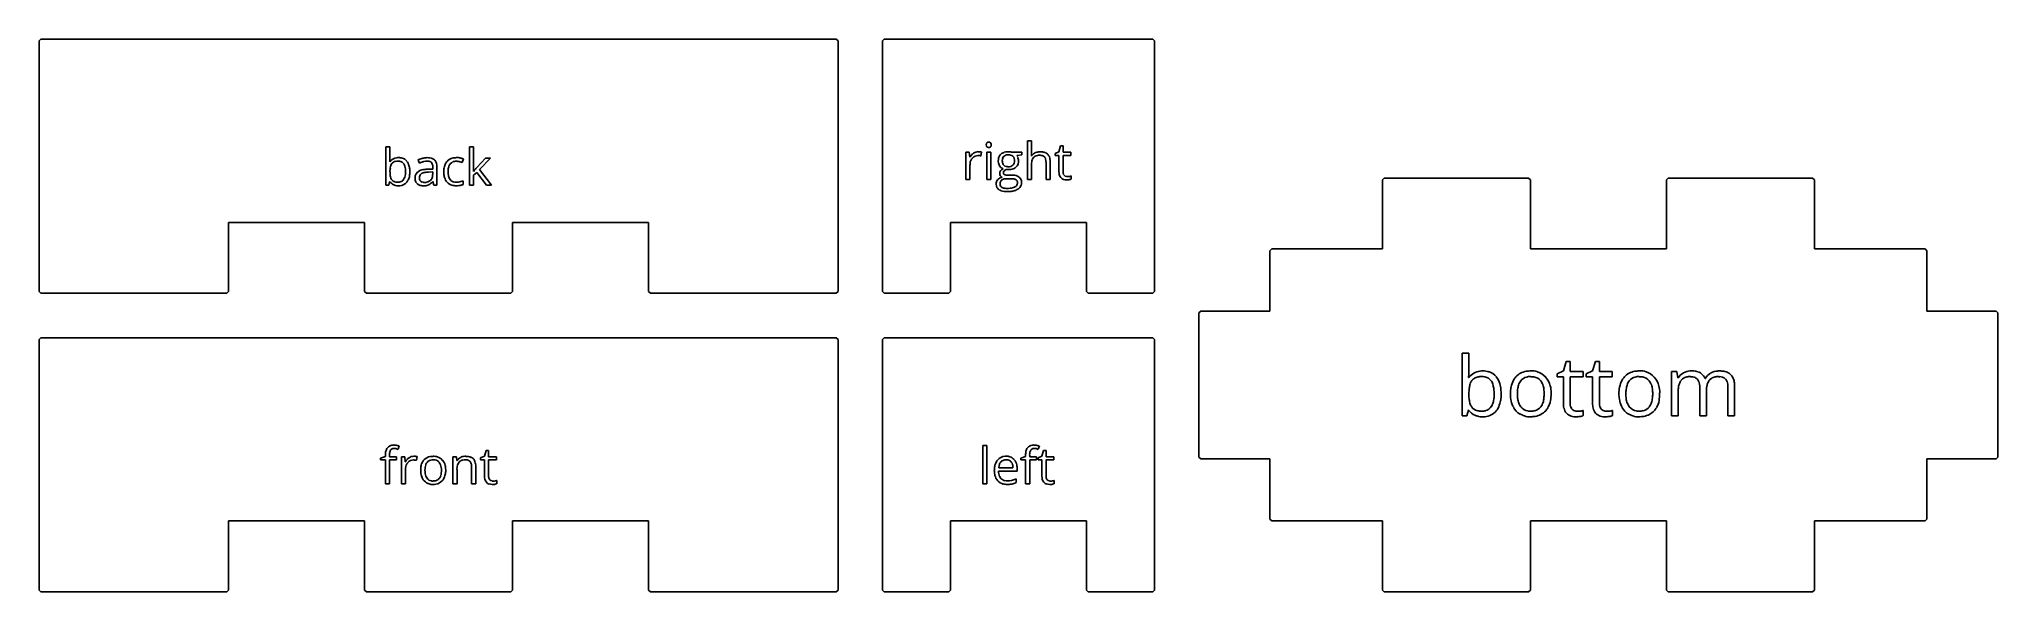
# Model space of a CAD drawing. Header units: inches. Extents: x 0 to 132, y 3 to 40.
import ezdxf

# ---------------------------------------------------------------- set-up
doc = ezdxf.new("R2010")
doc.units = ezdxf.units.IN

msp = doc.modelspace()

# ---------------------------------------------------------------- linework, layer by layer
at = {"layer": 'back_labelLayer'}
for p, q in [((23.43, 30.51), (23.43, 33.12)), ((23.43, 33.12), (23.71, 33.12)), ((23.71, 33.12), (23.71, 32.49)), ((29.09, 30.51), (29.09, 33.12)), ((29.09, 33.12), (29.37, 33.12)), ((29.37, 33.12), (29.37, 31.74)), ((23.7, 32.11), (23.71, 32.11)), ((25.7, 32.01), (25.61, 32.22)), ((28.68, 32.29), (28.6, 32.05)), ((29.59, 31.72), (30.18, 32.35)), ((30.51, 32.35), (29.77, 31.57)), ((30.18, 32.35), (30.51, 32.35)), ((23.63, 30.51), (23.43, 30.51)), ((23.69, 30.75), (23.63, 30.51)), ((23.71, 30.75), (23.69, 30.75)), ((26.3, 31.6), (26.61, 31.61)), ((26.6, 31.42), (26.32, 31.4)), ((26.6, 31.25), (26.6, 31.42)), ((26.61, 31.61), (26.61, 31.73)), ((26.62, 30.77), (26.61, 30.77)), ((26.67, 30.51), (26.62, 30.77)), ((26.88, 30.51), (26.67, 30.51)), ((26.88, 31.77), (26.88, 30.51)), ((28.66, 30.82), (28.66, 30.57)), ((29.37, 30.51), (29.09, 30.51)), ((29.35, 31.45), (29.37, 31.45)), ((29.58, 31.38), (29.37, 31.2)), ((29.37, 31.2), (29.37, 30.51)), ((30.23, 30.51), (29.58, 31.38)), ((29.77, 31.57), (30.57, 30.51)), ((30.57, 30.51), (30.23, 30.51))]:
    msp.add_line(p, q, dxfattribs=at)
for centre, radius, start, end in [((19.52, 32.43), 4.19, 355.7238, 358.1259), ((20.24, 32.38), 3.47, 355.4711, 355.6527), ((17.9, 32.48), 5.81, 358.1123, 0.0484), ((24.23, 31.74), 0.634, 95.1835, 145.1109), ((24.59, 31.57), 0.872, 160.8927, 171.2334), ((24.22, 31.7), 0.477, 143.3383, 161.2559), ((24.13, 31.76), 0.371, 120.1403, 142.425), ((24.19, 31.66), 0.485, 100.4469, 119.67), ((24.24, 31.36), 0.784, 89.5731, 100.7323), ((24.29, 31.43), 0.952, 89.8744, 96.8145), ((24.25, 31.5), 0.645, 78.6782, 90.375), ((24.3, 31.53), 0.852, 74.2393, 90.5624), ((24.31, 31.73), 0.407, 35.5409, 79.8011), ((24.36, 31.74), 0.638, 38.5631, 74.067), ((24.26, 31.7), 0.463, 32.7039, 35.5237), ((24.14, 31.63), 0.606, 15.778, 32.015), ((23.74, 31.51), 1.02, 6.1649, 16.0396), ((24.21, 31.62), 0.822, 16.4709, 38.4076), ((23.79, 31.49), 1.26, 5.1339, 16.7973), ((26.22, 31.09), 1.29, 106.3569, 118.335), ((26.51, 30.33), 1.87, 112.2122, 115.9641), ((26.33, 30.79), 1.37, 103.6227, 112.432), ((26.28, 30.92), 1.46, 104.5161, 106.5489), ((26.24, 31.09), 1.29, 90.0714, 104.6521), ((26.22, 31.24), 0.908, 90.4485, 103.7666), ((26.22, 31.46), 0.689, 83.6504, 90.1755), ((26.24, 31.2), 1.18, 81.568, 90.3249), ((26.25, 31.69), 0.456, 70.5716, 83.9929), ((26.31, 31.86), 0.283, 42.7296, 71.0381), ((26.31, 31.65), 0.729, 68.2274, 81.7493), ((26.28, 31.84), 0.311, 20.4095, 41.448), ((26.11, 31.78), 0.495, 7.8272, 20.6042), ((26.4, 31.88), 0.475, 47.8683, 68.2935), ((25.81, 31.73), 0.801, 359.6934, 8.0035), ((26.42, 31.91), 0.442, 19.2331, 46.6742), ((26.16, 31.82), 0.715, 6.3379, 19.6816), ((25.78, 31.77), 1.1, 359.8028, 6.6583), ((28.36, 31.53), 0.994, 153.0875, 170.1052), ((28.15, 31.62), 0.769, 138.6551, 152.6853), ((28.11, 31.65), 0.722, 101.4913, 138.3134), ((28.58, 31.49), 0.936, 160.1419, 175.1368), ((28.14, 31.66), 0.468, 114.4266, 161.6633), ((28.19, 31.52), 0.618, 88.7194, 112.5667), ((28.2, 31.29), 1.09, 89.5892, 102.1788), ((28.2, 31.52), 0.618, 87.6748, 89.9748), ((28.21, 31.13), 1.26, 77.7702, 89.9476), ((28.19, 31.34), 0.799, 81.6912, 87.5079), ((28.14, 30.99), 1.15, 77.3001, 81.7343), ((28.07, 30.67), 1.48, 74.7799, 77.45), ((28.14, 30.9), 1.24, 68.3293, 74.8833), ((28.18, 30.99), 1.39, 74.6798, 77.9578), ((28.31, 31.46), 0.908, 70.0944, 74.7385), ((28.44, 31.8), 0.551, 63.5035, 70.1858), ((28.5, 31.92), 0.411, 62.9284, 63.1916), ((25.22, 31.47), 1.5, 171.0668, 177.8457), ((25.86, 31.43), 2.15, 177.6175, 180.0427), ((25.56, 31.42), 1.84, 179.7763, 185.7076), ((24.22, 31.11), 0.618, 215.5851, 245.8361), ((24.83, 31.35), 1.11, 185.5925, 194.2051), ((24.36, 31.23), 0.632, 193.9431, 208.0219), ((24.18, 31.13), 0.421, 208.5536, 217.5606), ((24.16, 31.13), 0.405, 218.169, 253.8047), ((24.26, 31.21), 0.736, 245.9802, 255.5455), ((24.24, 31.36), 0.648, 253.1382, 266.8484), ((24.29, 31.32), 0.846, 255.7755, 270.3186), ((24.26, 31.61), 0.897, 266.3775, 270.0508), ((24.26, 31.27), 0.556, 269.3869, 285.8632), ((24.29, 31.42), 0.946, 269.9227, 275.548), ((24.34, 31.14), 0.66, 274.064, 321.4081), ((24.3, 31.12), 0.401, 286.0163, 326.8498), ((24.1, 31.25), 0.64, 326.7105, 343.6661), ((23.73, 31.36), 1.03, 343.4171, 353.6368), ((23.12, 31.44), 1.65, 359.768, 6.3096), ((23.17, 31.43), 1.6, 353.4935, 0.2206), ((24.24, 31.22), 0.784, 321.3162, 335.5436), ((23.99, 31.33), 1.06, 335.8306, 350.8255), ((23.42, 31.42), 1.63, 350.6563, 0.338), ((23.27, 31.44), 1.79, 359.8779, 5.4094), ((25.89, 31.04), 0.482, 115.4904, 182.3568), ((26.11, 31.01), 0.702, 179.5457, 192.6949), ((25.87, 30.96), 0.458, 192.0828, 227.4521), ((25.88, 30.97), 0.48, 227.7689, 237.8051), ((25.92, 31.05), 0.565, 238.3273, 258.9184), ((26.13, 30.6), 0.987, 101.3568, 117.0799), ((26, 31.05), 0.298, 120.9735, 172.418), ((26.14, 31.02), 0.44, 171.2124, 180.2057), ((26.1, 31.01), 0.398, 179.5266, 192.7786), ((25.96, 30.98), 0.26, 192.3265, 222.0578), ((25.95, 30.97), 0.248, 222.5801, 229.255), ((25.98, 31.02), 0.304, 229.7837, 254.2724), ((25.98, 31.33), 0.856, 258.672, 270.4047), ((26.07, 30.94), 0.428, 113.5889, 121.6803), ((26.17, 30.69), 0.696, 102.7995, 113.2432), ((26.03, 31.17), 0.461, 253.9398, 266.4532), ((26.32, 29.69), 1.91, 92.4697, 101.7064), ((25.99, 31.73), 1.25, 269.9539, 273.1491), ((26.04, 31.33), 0.627, 266.0785, 270.059), ((26.3, 30.16), 1.24, 96.3545, 102.9954), ((26.05, 31.47), 0.768, 269.5791, 282.0414), ((26.01, 31.42), 0.948, 272.9335, 281.4139), ((26.39, 29.36), 2.05, 91.8566, 96.4478), ((26.07, 31.13), 0.643, 281.298, 293.7313), ((26.11, 31.23), 0.513, 281.712, 306.4595), ((26.38, 28.88), 2.72, 91.7167, 92.9094), ((26.12, 31.01), 0.514, 294.3934, 304.7371), ((26.13, 31.18), 0.465, 306.9879, 313.8561), ((25.98, 31.2), 0.751, 304.8486, 314.8531), ((26.13, 31.18), 0.467, 314.1891, 347.427), ((25.7, 31.49), 1.16, 314.7446, 321.707), ((25.89, 31.24), 0.708, 346.9178, 0.2825), ((25.7, 31.25), 0.903, 359.817, 359.996), ((28.89, 31.43), 1.54, 169.8979, 180.3689), ((29.04, 31.42), 1.69, 179.9389, 183.9814), ((28.58, 31.38), 1.23, 183.5914, 196.354), ((28.18, 31.25), 0.807, 196.0166, 221.1349), ((28.1, 31.19), 0.707, 221.7976, 256.802), ((29.18, 31.43), 1.54, 174.5309, 180.1549), ((28.99, 31.42), 1.35, 179.7042, 188.0743), ((28.51, 31.34), 0.859, 187.9315, 200.3885), ((28.24, 31.25), 0.578, 200.4183, 216.6392), ((28.13, 31.17), 0.443, 216.9695, 261.3103), ((28.18, 31.52), 1.04, 256.4244, 270.489), ((28.18, 31.39), 0.675, 260.1358, 270.2693), ((28.18, 31.89), 1.17, 270.2658, 286.2892), ((28.19, 32.01), 1.53, 269.9657, 272.8644), ((28.22, 31.65), 1.17, 272.598, 282.1879), ((28.3, 31.28), 0.793, 282.0344, 296.9454), ((28.11, 32.15), 1.44, 286.046, 292.3655), ((17.89, 32.25), 11.49, 356.0218, 356.0566), ((23.9, 31.88), 5.47, 356.6324, 357.491), ((20.31, 32.09), 9.07, 356.0329, 356.6443), ((27.51, 31.74), 1.86, 358.2742, 359.8926), ((26.06, 31.78), 3.3, 357.5041, 358.3307), ((30.72, 30.5), 1.65, 142.3232, 144.7078), ((31.59, 29.82), 2.76, 140.4332, 142.3366), ((32.74, 28.88), 4.24, 139.2799, 140.4704), ((34.06, 27.74), 5.99, 138.3416, 139.2877)]:
    msp.add_arc(centre, radius, start, end, dxfattribs=at)
at = {"layer": 'back_outsideCutPath'}
for p, q in [((0.12, 40.4), (0, 40.28)), ((0, 40.28), (0, 23.32)), ((53.88, 40.4), (0.12, 40.4)), ((54, 40.28), (53.88, 40.4)), ((54, 23.32), (54, 40.28)), ((12.8, 23.32), (12.8, 28)), ((12.8, 28), (22, 28)), ((22, 28), (22, 23.32)), ((32, 23.32), (32, 28)), ((32, 28), (41.2, 28)), ((41.2, 28), (41.2, 23.32)), ((0, 23.32), (0.12, 23.2)), ((0.12, 23.2), (12.68, 23.2)), ((12.68, 23.2), (12.8, 23.32)), ((22, 23.32), (22.12, 23.2)), ((22.12, 23.2), (31.88, 23.2)), ((31.88, 23.2), (32, 23.32)), ((41.2, 23.32), (41.32, 23.2)), ((41.32, 23.2), (53.88, 23.2)), ((53.88, 23.2), (54, 23.32))]:
    msp.add_line(p, q, dxfattribs=at)
at = {"layer": 'bottom_labelLayer'}
for p, q in [((96.19, 14.9), (96.19, 19.15)), ((96.19, 19.15), (96.64, 19.15)), ((96.64, 19.15), (96.64, 18.12)), ((103.03, 17.95), (103.23, 18.59)), ((103.23, 18.59), (103.49, 18.59)), ((103.49, 18.59), (103.49, 17.9)), ((105.01, 17.95), (105.2, 18.59)), ((105.2, 18.59), (105.47, 18.59)), ((105.47, 18.59), (105.47, 17.9)), ((96.62, 17.5), (96.64, 17.5)), ((102.61, 17.76), (103.03, 17.95)), ((102.61, 17.54), (102.61, 17.76)), ((103.03, 17.54), (102.61, 17.54)), ((103.03, 15.76), (103.03, 17.54)), ((103.49, 17.9), (104.36, 17.9)), ((104.36, 17.54), (103.49, 17.54)), ((103.49, 17.54), (103.49, 15.78)), ((104.36, 17.9), (104.36, 17.54)), ((104.58, 17.76), (105.01, 17.95)), ((104.58, 17.54), (104.58, 17.76)), ((105.01, 17.54), (104.58, 17.54)), ((105.01, 15.76), (105.01, 17.54)), ((105.47, 17.9), (106.34, 17.9)), ((106.34, 17.54), (105.47, 17.54)), ((105.47, 17.54), (105.47, 15.78)), ((106.34, 17.9), (106.34, 17.54)), ((110.34, 14.9), (110.34, 17.9)), ((110.34, 17.9), (110.71, 17.9)), ((110.71, 17.9), (110.78, 17.49)), ((110.78, 17.49), (110.8, 17.49)), ((112.61, 17.44), (112.63, 17.44)), ((110.79, 16.47), (110.79, 14.9)), ((112.25, 14.9), (112.25, 16.85)), ((112.7, 16.57), (112.7, 14.9)), ((114.16, 14.9), (114.16, 16.85)), ((114.61, 16.86), (114.61, 14.9)), ((96.51, 14.9), (96.19, 14.9)), ((96.61, 15.29), (96.51, 14.9)), ((96.64, 15.29), (96.61, 15.29)), ((104.38, 15.27), (104.38, 14.93)), ((106.36, 15.27), (106.36, 14.93)), ((110.79, 14.9), (110.34, 14.9)), ((112.7, 14.9), (112.25, 14.9)), ((114.61, 14.9), (114.16, 14.9))]:
    msp.add_line(p, q, dxfattribs=at)
for centre, radius, start, end in [((89.81, 18.02), 6.83, 355.7239, 358.1259), ((90.9, 17.95), 5.73, 355.4726, 355.6517), ((87.18, 18.11), 9.46, 358.1123, 0.0485), ((97.49, 16.91), 1.03, 95.1835, 145.1109), ((97.47, 16.84), 0.777, 143.3383, 161.2559), ((97.33, 16.93), 0.604, 120.1403, 142.4249), ((97.41, 16.77), 0.789, 100.447, 119.6701), ((97.51, 16.29), 1.28, 89.5732, 100.7324), ((97.58, 16.4), 1.55, 89.8743, 96.8146), ((97.52, 16.52), 1.05, 78.6781, 90.375), ((97.6, 16.56), 1.39, 74.2393, 90.5624), ((97.61, 16.89), 0.662, 35.5408, 79.8011), ((97.69, 16.9), 1.04, 38.5631, 74.067), ((97.54, 16.84), 0.753, 32.7031, 35.5246), ((97.34, 16.73), 0.987, 15.7779, 32.0152), ((97.45, 16.71), 1.34, 16.4709, 38.4075), ((101.01, 16.58), 1.54, 150.7111, 169.4695), ((100.75, 16.71), 1.25, 138.1759, 150.2288), ((100.71, 16.74), 1.2, 99.1759, 137.9833), ((100.9, 16.71), 0.939, 142.9026, 162.3749), ((100.72, 16.83), 0.723, 103.4685, 142.3119), ((100.83, 16.19), 1.76, 89.7326, 100.076), ((100.81, 16.49), 1.08, 89.4806, 103.8805), ((100.83, 16.42), 1.14, 79.3453, 90.3175), ((100.85, 16.43), 1.53, 73.5223, 90.5692), ((100.92, 16.81), 0.747, 37.9578, 80.4006), ((100.94, 16.75), 1.19, 41.1446, 73.2134), ((100.76, 16.7), 0.935, 20.0258, 37.435), ((100.77, 16.6), 1.41, 13.5015, 41.0703), ((108.35, 16.58), 1.54, 150.7111, 169.4695), ((108.09, 16.71), 1.25, 138.1759, 150.2288), ((108.05, 16.74), 1.2, 99.1759, 137.9833), ((108.23, 16.71), 0.939, 142.9026, 162.3749), ((108.06, 16.83), 0.723, 103.4685, 142.3119), ((108.16, 16.19), 1.76, 89.7326, 100.076), ((108.15, 16.49), 1.08, 89.4806, 103.8805), ((108.17, 16.42), 1.14, 79.3453, 90.3175), ((108.19, 16.43), 1.53, 73.5223, 90.5692), ((108.25, 16.81), 0.747, 37.9578, 80.4006), ((108.28, 16.75), 1.19, 41.1446, 73.2134), ((108.1, 16.7), 0.935, 20.0258, 37.435), ((108.11, 16.6), 1.41, 13.5015, 41.0703), ((111.57, 17.03), 0.892, 117.1209, 149.5424), ((111.6, 16.85), 0.761, 143.077, 161.3913), ((111.46, 16.95), 0.595, 123.702, 142.3022), ((111.52, 16.84), 0.713, 101.1546, 123.0656), ((111.66, 16.87), 1.08, 93.8343, 117.5072), ((111.61, 16.44), 1.13, 89.5573, 101.4832), ((111.69, 16.65), 1.3, 89.9663, 94.2831), ((111.62, 16.5), 1.06, 85.5237, 90.0795), ((111.7, 16.47), 1.49, 77.5572, 90.5513), ((111.65, 16.81), 0.753, 72.36, 85.9562), ((111.73, 17.07), 0.476, 41.0611, 72.8993), ((111.84, 17.06), 0.877, 52.7027, 78.0054), ((111.67, 17.03), 0.549, 20.7072, 40.0217), ((111.4, 16.93), 0.84, 7.9864, 20.7949), ((111.89, 17.15), 0.775, 22.2098, 51.4971), ((113.45, 16.97), 0.948, 119.4042, 150.1829), ((113.49, 16.85), 0.75, 140.9765, 161.1699), ((113.37, 16.94), 0.601, 122.3598, 140.2883), ((113.56, 16.81), 1.14, 118.2581, 120.0636), ((113.56, 16.8), 1.15, 95.8635, 117.9693), ((113.43, 16.82), 0.738, 101.0032, 121.7841), ((113.52, 16.4), 1.17, 89.5621, 101.2963), ((113.6, 16.52), 1.43, 89.9197, 96.2617), ((113.53, 16.51), 1.05, 85.8146, 90.0684), ((113.61, 16.37), 1.58, 79.9361, 90.3803), ((113.56, 16.81), 0.753, 72.6396, 86.2567), ((113.64, 17.07), 0.478, 41.0408, 73.1793), ((113.71, 16.94), 0.999, 62.9723, 80.1666), ((113.59, 17.03), 0.549, 20.7072, 40.0217), ((113.31, 16.93), 0.84, 7.9864, 20.7949), ((113.82, 17.17), 0.748, 44.2291, 62.6229), ((113.79, 17.15), 0.782, 19.5612, 43.3161), ((113.32, 16.98), 1.29, 7.5042, 19.9646), ((99.09, 16.46), 2.44, 171.0668, 177.8456), ((100.14, 16.4), 3.5, 177.6177, 180.0425), ((99.64, 16.39), 3, 179.7762, 185.7075), ((98.46, 16.27), 1.81, 185.5925, 194.2051), ((98.08, 16.62), 1.42, 160.8926, 171.2334), ((96.68, 16.53), 1.66, 6.1649, 16.0396), ((96.67, 16.29), 1.68, 343.4171, 353.637), ((95.67, 16.42), 2.68, 359.7681, 6.3096), ((95.76, 16.4), 2.6, 353.4935, 0.2205), ((97.09, 16.23), 1.72, 335.8306, 350.8255), ((96.77, 16.5), 2.05, 5.1338, 16.7974), ((96.17, 16.39), 2.66, 350.6563, 0.3381), ((95.91, 16.41), 2.91, 359.878, 5.4094), ((101.81, 16.42), 2.36, 169.2443, 180.3881), ((101.72, 16.39), 2.27, 179.7745, 189.0933), ((101.14, 16.29), 1.68, 188.9102, 205.3172), ((102.32, 16.41), 2.4, 173.0086, 180.2464), ((102.22, 16.39), 2.3, 179.7059, 187.916), ((101.45, 16.52), 1.52, 162.0653, 173.1675), ((101.38, 16.27), 1.45, 187.764, 200.0977), ((100.3, 16.53), 1.43, 7.744, 20.069), ((100.17, 16.29), 1.56, 342.3616, 353.7537), ((99.47, 16.41), 2.26, 359.7075, 7.8973), ((99.34, 16.39), 2.39, 353.5363, 0.2015), ((100.65, 16.23), 1.54, 330.2507, 349.4116), ((100.11, 16.43), 2.1, 1.1278, 13.88), ((99.86, 16.39), 2.34, 349.1762, 0.3862), ((99.54, 16.4), 2.66, 359.9921, 1.5417), ((109.15, 16.42), 2.36, 169.2443, 180.3881), ((109.06, 16.39), 2.27, 179.7745, 189.0933), ((108.48, 16.29), 1.68, 188.9102, 205.3172), ((109.66, 16.41), 2.4, 173.0086, 180.2464), ((109.56, 16.39), 2.3, 179.7059, 187.916), ((108.79, 16.52), 1.52, 162.0653, 173.1675), ((108.71, 16.27), 1.45, 187.764, 200.0977), ((107.64, 16.53), 1.43, 7.744, 20.069), ((107.5, 16.29), 1.56, 342.3616, 353.7537), ((106.81, 16.41), 2.26, 359.7075, 7.8973), ((106.68, 16.39), 2.39, 353.5363, 0.2015), ((107.99, 16.23), 1.54, 330.2507, 349.4116), ((107.45, 16.43), 2.1, 1.1278, 13.88), ((107.2, 16.39), 2.34, 349.1762, 0.3862), ((106.88, 16.4), 2.66, 359.9921, 1.5417), ((113.07, 16.51), 2.28, 171.3042, 178.3502), ((113.95, 16.47), 3.16, 178.0975, 180.0253), ((112.15, 16.66), 1.35, 161.0234, 171.4469), ((110.91, 16.86), 1.34, 359.6949, 8.1472), ((114.7, 16.58), 2, 172.3776, 180.183), ((115.17, 16.57), 2.47, 179.8942, 180.0025), ((113.94, 16.69), 1.23, 160.8732, 172.5272), ((112.82, 16.86), 1.34, 359.6949, 8.1472), ((112.53, 16.87), 2.08, 359.7108, 7.6907), ((97.46, 15.87), 1.01, 215.585, 245.8362), ((97.7, 16.07), 1.03, 193.943, 208.0219), ((97.4, 15.91), 0.685, 208.5537, 217.5606), ((97.37, 15.9), 0.658, 218.169, 253.8047), ((97.54, 16.05), 1.2, 245.9801, 255.5457), ((97.49, 16.28), 1.05, 253.1382, 266.8484), ((97.57, 16.22), 1.38, 255.7755, 270.3186), ((97.53, 16.68), 1.46, 266.3774, 270.0512), ((97.54, 16.13), 0.905, 269.3869, 285.863), ((97.58, 16.38), 1.54, 269.9225, 275.5482), ((97.66, 15.92), 1.07, 274.064, 321.4081), ((97.6, 15.89), 0.653, 286.0162, 326.8498), ((97.28, 16.1), 1.04, 326.7105, 343.6662), ((97.5, 16.05), 1.28, 321.3162, 335.5436), ((100.97, 16.22), 1.49, 205.6561, 208.446), ((100.74, 16.08), 1.23, 207.7947, 238.6758), ((100.91, 16.1), 0.952, 200.0846, 216.9132), ((100.76, 16.12), 1.26, 238.8116, 253.2428), ((100.74, 15.98), 0.744, 217.301, 261.7099), ((100.81, 16.3), 1.46, 253.5437, 270.4182), ((100.82, 16.35), 1.13, 260.5034, 270.2477), ((100.82, 16.61), 1.76, 269.7503, 279.8034), ((100.84, 16.28), 1.05, 269.4482, 284.7256), ((100.92, 15.97), 0.734, 284.5662, 322.6334), ((100.94, 16.07), 1.21, 278.8959, 317.9979), ((100.73, 16.11), 0.974, 323.0089, 342.639), ((100.89, 16.1), 1.27, 318.1439, 329.7566), ((104.46, 15.75), 1.43, 179.3551, 192.8477), ((103.75, 15.55), 0.686, 190.3818, 253.8772), ((104.4, 15.77), 0.914, 179.6417, 189.7505), ((104.08, 15.72), 0.586, 189.548, 205.7873), ((103.95, 15.66), 0.44, 206.1295, 221.4084), ((103.89, 16.03), 1.19, 253.7848, 270.8852), ((103.93, 15.64), 0.422, 221.595, 262.3505), ((103.97, 15.83), 0.607, 261.3267, 270.1914), ((103.9, 16.01), 1.16, 270.0031, 270.7598), ((103.9, 16.26), 1.41, 270.8933, 275.5483), ((103.97, 16.71), 1.49, 269.8803, 278.3028), ((103.84, 16.81), 1.97, 275.5261, 279.2939), ((103.89, 16.54), 1.7, 279.1862, 280.1149), ((103.99, 16.6), 1.38, 278.4163, 279.007), ((103.97, 16.13), 1.28, 280.007, 283.3737), ((103.82, 17.66), 2.46, 278.9589, 280.5106), ((104.08, 15.66), 0.79, 283.307, 288.1198), ((103.98, 16.81), 1.59, 280.4848, 282.6269), ((104.12, 16.19), 0.949, 282.5874, 285.5798), ((104.19, 15.33), 0.446, 287.9889, 295.3048), ((104.19, 15.93), 0.681, 285.7248, 286.258), ((106.44, 15.75), 1.43, 179.3551, 192.8477), ((105.72, 15.55), 0.686, 190.3818, 253.8772), ((106.38, 15.77), 0.914, 179.6417, 189.7505), ((106.06, 15.72), 0.586, 189.548, 205.7873), ((105.92, 15.66), 0.44, 206.1295, 221.4084), ((105.86, 16.03), 1.19, 253.7848, 270.8852), ((105.91, 15.64), 0.422, 221.595, 262.3505), ((105.94, 15.83), 0.607, 261.3267, 270.1914), ((105.88, 16.01), 1.16, 270.0031, 270.7598), ((105.87, 16.26), 1.41, 270.8933, 275.5483), ((105.95, 16.71), 1.49, 269.8803, 278.3028), ((105.82, 16.81), 1.97, 275.5261, 279.2939), ((105.87, 16.54), 1.7, 279.1862, 280.1149), ((105.96, 16.6), 1.38, 278.4163, 279.007), ((105.94, 16.13), 1.28, 280.007, 283.3737), ((105.8, 17.66), 2.46, 278.9589, 280.5106), ((105.96, 16.81), 1.59, 280.4848, 282.6269), ((106.06, 15.66), 0.79, 283.307, 288.1198), ((106.1, 16.19), 0.949, 282.5874, 285.5798), ((106.17, 15.33), 0.446, 287.9889, 295.3048), ((106.17, 15.93), 0.681, 285.7248, 286.258), ((108.3, 16.22), 1.49, 205.6561, 208.446), ((108.08, 16.08), 1.23, 207.7947, 238.6758), ((108.25, 16.1), 0.952, 200.0846, 216.9132), ((108.09, 16.12), 1.26, 238.8116, 253.2428), ((108.08, 15.98), 0.744, 217.301, 261.7099), ((108.14, 16.3), 1.46, 253.5437, 270.4182), ((108.16, 16.35), 1.13, 260.5034, 270.2477), ((108.16, 16.61), 1.76, 269.7503, 279.8034), ((108.17, 16.28), 1.05, 269.4482, 284.7256), ((108.26, 15.97), 0.734, 284.5662, 322.6334), ((108.27, 16.07), 1.21, 278.8959, 317.9979), ((108.06, 16.11), 0.974, 323.0089, 342.639), ((108.23, 16.1), 1.27, 318.1439, 329.7566)]:
    msp.add_arc(centre, radius, start, end, dxfattribs=at)
at = {"layer": 'bottom_outsideCutPath'}
for p, q in [((90.92, 31), (90.8, 30.88)), ((90.8, 30.88), (90.8, 26.2)), ((100.68, 31), (90.92, 31)), ((100.8, 30.88), (100.68, 31)), ((100.8, 26.2), (100.8, 30.88)), ((110.12, 31), (110, 30.88)), ((110, 30.88), (110, 26.2)), ((119.88, 31), (110.12, 31)), ((120, 30.88), (119.88, 31)), ((120, 26.2), (120, 30.88)), ((83.32, 26.2), (83.2, 26.08)), ((83.2, 26.08), (83.2, 22)), ((90.8, 26.2), (83.32, 26.2)), ((110, 26.2), (100.8, 26.2)), ((127.48, 26.2), (120, 26.2)), ((127.6, 26.08), (127.48, 26.2)), ((127.6, 22), (127.6, 26.08)), ((78.52, 22), (78.4, 21.88)), ((78.4, 21.88), (78.4, 12.12)), ((83.2, 22), (78.52, 22)), ((132.28, 22), (127.6, 22)), ((132.4, 21.88), (132.28, 22)), ((132.4, 12.12), (132.4, 21.88)), ((78.4, 12.12), (78.52, 12)), ((78.52, 12), (83.2, 12)), ((83.2, 12), (83.2, 7.92)), ((127.6, 7.92), (127.6, 12)), ((127.6, 12), (132.28, 12)), ((132.28, 12), (132.4, 12.12)), ((83.2, 7.92), (83.32, 7.8)), ((83.32, 7.8), (90.8, 7.8)), ((90.8, 7.8), (90.8, 3.12)), ((100.8, 3.12), (100.8, 7.8)), ((100.8, 7.8), (110, 7.8)), ((110, 7.8), (110, 3.12)), ((120, 3.12), (120, 7.8)), ((120, 7.8), (127.48, 7.8)), ((127.48, 7.8), (127.6, 7.92)), ((90.8, 3.12), (90.92, 3)), ((90.92, 3), (100.68, 3)), ((100.68, 3), (100.8, 3.12)), ((110, 3.12), (110.12, 3)), ((110.12, 3), (119.88, 3)), ((119.88, 3), (120, 3.12))]:
    msp.add_line(p, q, dxfattribs=at)
at = {"layer": 'front_labelLayer'}
for p, q in [((23.07, 12.05), (23.4, 12.15)), ((23.07, 11.93), (23.07, 12.05)), ((23.4, 11.93), (23.07, 11.93)), ((23.4, 12.15), (23.4, 12.25)), ((23.4, 10.3), (23.4, 11.93)), ((23.68, 12.26), (23.68, 12.14)), ((23.68, 12.14), (24.15, 12.14)), ((24.15, 11.93), (23.68, 11.93)), ((23.68, 11.93), (23.68, 10.3)), ((24.15, 12.14), (24.15, 11.93)), ((24.34, 12.87), (24.27, 12.65)), ((24.49, 10.3), (24.49, 12.14)), ((24.49, 12.14), (24.72, 12.14)), ((24.72, 12.14), (24.75, 11.8)), ((25.55, 12.16), (25.51, 11.9)), ((27.97, 10.3), (27.97, 12.14)), ((27.97, 12.14), (28.2, 12.14)), ((28.2, 12.14), (28.24, 11.89)), ((29.84, 12.06), (30.1, 12.18)), ((29.84, 11.93), (29.84, 12.06)), ((30.1, 11.93), (29.84, 11.93)), ((30.1, 12.18), (30.22, 12.57)), ((30.1, 10.83), (30.1, 11.93)), ((30.22, 12.57), (30.38, 12.57)), ((30.38, 12.57), (30.38, 12.14)), ((30.38, 12.14), (30.91, 12.14)), ((30.91, 11.93), (30.38, 11.93)), ((30.38, 11.93), (30.38, 10.84)), ((30.91, 12.14), (30.91, 11.93)), ((24.75, 11.8), (24.76, 11.8)), ((24.77, 11.29), (24.77, 10.3)), ((28.24, 11.89), (28.25, 11.89)), ((28.25, 11.27), (28.25, 10.3)), ((29.23, 10.3), (29.23, 11.49)), ((29.51, 11.5), (29.51, 10.3)), ((23.68, 10.3), (23.4, 10.3)), ((24.77, 10.3), (24.49, 10.3)), ((28.25, 10.3), (27.97, 10.3)), ((29.51, 10.3), (29.23, 10.3)), ((30.93, 10.53), (30.93, 10.32))]:
    msp.add_line(p, q, dxfattribs=at)
for centre, radius, start, end in [((24.53, 12.27), 1.13, 167.5776, 180.6586), ((24, 12.39), 0.585, 141.7434, 168.2322), ((23.92, 12.44), 0.489, 98.2552, 139.6203), ((24.64, 12.28), 0.956, 171.6527, 178.4383), ((25, 12.26), 1.32, 178.1971, 180.0234), ((24.26, 12.33), 0.57, 161.8437, 171.7847), ((24.02, 12.41), 0.323, 145.0689, 162.18), ((23.95, 12.46), 0.241, 102.7678, 144.338), ((23.99, 12.09), 0.848, 89.6696, 99.9314), ((23.99, 12.33), 0.376, 89.4859, 103.4198), ((23.99, 12.1), 0.6, 83.076, 89.7925), ((23.99, 12.03), 0.898, 81.5642, 89.7017), ((23.95, 11.81), 0.896, 76.5185, 83.0215), ((23.93, 11.59), 1.34, 75.9739, 81.6565), ((23.85, 11.36), 1.35, 71.9613, 76.5917), ((23.82, 11.15), 1.8, 73.2962, 76.0948), ((25.58, 11.34), 0.942, 139.414, 150.6033), ((25.41, 11.48), 0.719, 124.2323, 139.4161), ((25.3, 11.44), 0.483, 89.6336, 137.0881), ((25.32, 11.62), 0.556, 89.6796, 124.4406), ((25.31, 11.27), 0.654, 87.3433, 89.9664), ((25.33, 10.9), 1.28, 84.9922, 90.128), ((25.29, 11.07), 0.856, 81.5885, 87.1915), ((25.36, 11.24), 0.934, 78.4891, 85.0267), ((26.59, 11.41), 0.77, 138.176, 150.2288), ((26.56, 11.43), 0.738, 99.1759, 137.9833), ((26.57, 11.49), 0.444, 103.4685, 142.3119), ((26.63, 11.09), 1.08, 89.7327, 100.076), ((26.62, 11.27), 0.664, 89.4806, 103.8805), ((26.63, 11.24), 0.703, 79.3454, 90.3174), ((26.65, 11.24), 0.937, 73.5223, 90.5692), ((26.69, 11.47), 0.459, 37.9577, 80.4006), ((26.7, 11.44), 0.73, 41.1446, 73.2134), ((26.6, 11.35), 0.868, 13.5014, 41.0703), ((28.73, 11.59), 0.565, 116.9442, 147.6526), ((28.79, 11.49), 0.679, 115.8078, 117.6064), ((28.82, 11.42), 0.755, 94.3227, 115.5455), ((28.74, 11.41), 0.525, 100.1177, 118.1603), ((28.8, 11.09), 0.844, 89.5934, 100.3718), ((28.84, 11.26), 0.913, 89.9579, 94.7109), ((28.81, 11.2), 0.739, 84.0196, 90.1512), ((28.85, 11.07), 1.1, 80.5586, 90.3539), ((28.83, 11.44), 0.499, 71.0828, 84.3691), ((28.91, 11.47), 0.696, 65.1095, 80.7637), ((28.99, 11.65), 0.501, 46.5585, 64.8782), ((29, 11.67), 0.483, 19.3848, 45.5998), ((25.4, 11.32), 0.637, 138.9576, 174.5422), ((25.61, 11.29), 0.846, 173.6907, 180.0884), ((25.42, 11.31), 0.661, 135.6211, 138.8381), ((25.24, 10.7), 1.23, 77.4455, 81.6359), ((27.24, 11.23), 1.45, 169.2442, 180.3881), ((27.18, 11.22), 1.39, 179.7744, 189.0933), ((26.74, 11.33), 0.947, 150.7112, 169.4695), ((26.82, 11.16), 1.03, 188.9103, 205.3171), ((26.72, 11.11), 0.917, 205.6564, 208.4462), ((26.58, 11.03), 0.755, 207.7947, 238.6758), ((27.55, 11.23), 1.47, 173.0086, 180.2464), ((27.49, 11.22), 1.41, 179.7059, 187.916), ((27.02, 11.3), 0.937, 162.0654, 173.1674), ((26.97, 11.14), 0.889, 187.7639, 200.0976), ((26.68, 11.41), 0.577, 142.9026, 162.375), ((26.69, 11.04), 0.585, 200.0846, 216.9132), ((26.58, 10.96), 0.457, 217.3009, 261.7099), ((26.69, 10.96), 0.451, 284.5662, 322.6334), ((26.59, 11.41), 0.574, 20.0257, 37.4351), ((26.57, 11.04), 0.599, 323.0089, 342.639), ((26.31, 11.3), 0.877, 7.744, 20.069), ((26.23, 11.16), 0.959, 342.3615, 353.7538), ((25.8, 11.23), 1.39, 359.7075, 7.8972), ((25.72, 11.22), 1.47, 353.5364, 0.2014), ((26.67, 11.04), 0.778, 318.144, 329.7567), ((26.52, 11.12), 0.946, 330.2507, 349.4116), ((26.19, 11.24), 1.29, 1.1277, 13.88), ((26.04, 11.21), 1.44, 349.1762, 0.3863), ((25.84, 11.22), 1.64, 359.9922, 1.5418), ((29.56, 11.29), 1.32, 171.1765, 178.3219), ((30.03, 11.27), 1.79, 178.081, 180.0237), ((29.05, 11.37), 0.794, 159.9534, 171.3801), ((28.73, 11.49), 0.456, 140.1519, 160.3147), ((28.68, 11.53), 0.393, 118.544, 139.1926), ((28.9, 11.61), 0.314, 43.379, 71.5386), ((28.88, 11.6), 0.332, 22.7024, 42.342), ((28.73, 11.54), 0.492, 8.4931, 22.658), ((28.44, 11.5), 0.788, 359.6714, 8.6878), ((28.72, 11.56), 0.782, 6.9635, 19.8363), ((28.29, 11.51), 1.22, 359.7632, 7.2115), ((30.98, 10.82), 0.876, 179.3551, 192.8477), ((30.54, 10.7), 0.422, 190.3818, 253.8773), ((30.94, 10.84), 0.561, 179.6418, 189.7505), ((30.74, 10.8), 0.36, 189.548, 205.7874), ((30.66, 10.77), 0.27, 206.1294, 221.4083), ((26.59, 11.05), 0.776, 238.8116, 253.2429), ((26.62, 11.16), 0.895, 253.5436, 270.4182), ((26.63, 11.19), 0.693, 260.5034, 270.2477), ((26.64, 11.15), 0.648, 269.4482, 284.7256), ((26.63, 11.35), 1.08, 269.7502, 279.8033), ((26.7, 11.02), 0.743, 278.8959, 317.9979), ((30.62, 11), 0.728, 253.7848, 270.8853), ((30.65, 10.76), 0.259, 221.595, 262.3506), ((30.67, 10.87), 0.373, 261.3265, 270.1913), ((30.63, 10.98), 0.717, 270.0044, 270.7598), ((30.63, 11.14), 0.869, 270.8932, 275.5486), ((30.68, 11.41), 0.916, 269.8804, 278.3029), ((30.6, 11.47), 1.21, 275.5259, 279.294), ((30.63, 11.31), 1.04, 279.1863, 280.1149), ((30.69, 11.34), 0.841, 278.4151, 279.0095), ((30.67, 11.06), 0.785, 280.0067, 283.3736), ((30.58, 12), 1.51, 278.9591, 280.5105), ((30.74, 10.77), 0.485, 283.3074, 288.1196), ((30.68, 11.47), 0.974, 280.4846, 282.6266), ((30.77, 11.09), 0.583, 282.5879, 285.5791), ((30.81, 10.57), 0.274, 287.9892, 295.3048), ((30.81, 10.93), 0.415, 285.721, 286.2579)]:
    msp.add_arc(centre, radius, start, end, dxfattribs=at)
at = {"layer": 'front_outsideCutPath'}
for p, q in [((0.12, 20.2), (0, 20.08)), ((0, 20.08), (0, 3.12)), ((53.88, 20.2), (0.12, 20.2)), ((54, 20.08), (53.88, 20.2)), ((54, 3.12), (54, 20.08)), ((12.8, 3.12), (12.8, 7.8)), ((12.8, 7.8), (22, 7.8)), ((22, 7.8), (22, 3.12)), ((32, 3.12), (32, 7.8)), ((32, 7.8), (41.2, 7.8)), ((41.2, 7.8), (41.2, 3.12)), ((0, 3.12), (0.12, 3)), ((0.12, 3), (12.68, 3)), ((12.68, 3), (12.8, 3.12)), ((22, 3.12), (22.12, 3)), ((22.12, 3), (31.88, 3)), ((31.88, 3), (32, 3.12)), ((41.2, 3.12), (41.32, 3)), ((41.32, 3), (53.88, 3)), ((53.88, 3), (54, 3.12))]:
    msp.add_line(p, q, dxfattribs=at)
at = {"layer": 'left_labelLayer'}
for p, q in [((63.79, 10.3), (63.79, 12.91)), ((63.79, 12.91), (64.07, 12.91)), ((64.07, 12.91), (64.07, 10.3)), ((66.35, 12.05), (66.68, 12.15)), ((66.35, 11.93), (66.35, 12.05)), ((66.68, 11.93), (66.35, 11.93)), ((66.68, 12.15), (66.68, 12.25)), ((66.68, 10.3), (66.68, 11.93)), ((66.96, 12.26), (66.96, 12.14)), ((66.96, 12.14), (67.42, 12.14)), ((67.42, 11.93), (66.96, 11.93)), ((66.96, 11.93), (66.96, 10.3)), ((67.42, 12.14), (67.42, 11.93)), ((67.52, 12.06), (67.78, 12.18)), ((67.52, 11.93), (67.52, 12.06)), ((67.78, 11.93), (67.52, 11.93)), ((67.61, 12.87), (67.54, 12.65)), ((67.78, 12.18), (67.9, 12.57)), ((67.78, 10.83), (67.78, 11.93)), ((67.9, 12.57), (68.06, 12.57)), ((68.06, 12.57), (68.06, 12.14)), ((68.06, 12.14), (68.59, 12.14)), ((68.59, 11.93), (68.06, 11.93)), ((68.06, 11.93), (68.06, 10.84)), ((68.59, 12.14), (68.59, 11.93)), ((66.12, 11.17), (64.85, 11.17)), ((64.86, 11.4), (65.82, 11.4)), ((66.04, 10.64), (66.04, 10.39)), ((66.12, 11.35), (66.12, 11.17)), ((64.07, 10.3), (63.79, 10.3)), ((66.96, 10.3), (66.68, 10.3)), ((68.61, 10.53), (68.61, 10.32))]:
    msp.add_line(p, q, dxfattribs=at)
for centre, radius, start, end in [((65.33, 11.46), 0.715, 92.4762, 140.5387), ((65.33, 11.51), 0.425, 106.4657, 137.9177), ((65.36, 11.39), 0.55, 89.4422, 106.2089), ((65.37, 11.19), 0.986, 89.964, 93.9174), ((65.38, 11.33), 0.849, 74.2126, 90.5451), ((65.37, 11.37), 0.573, 79.6467, 90.291), ((65.41, 11.56), 0.382, 40.0823, 80.6243), ((65.43, 11.52), 0.646, 41.2065, 74.0232), ((65.33, 11.43), 0.78, 11.5994, 41.1496), ((67.81, 12.27), 1.13, 167.5776, 180.6586), ((67.27, 12.39), 0.585, 141.7434, 168.2322), ((67.19, 12.44), 0.489, 98.2552, 139.6203), ((67.91, 12.28), 0.956, 171.6527, 178.4383), ((68.27, 12.26), 1.32, 178.1971, 180.0234), ((67.53, 12.33), 0.57, 161.8437, 171.7847), ((67.3, 12.41), 0.323, 145.0689, 162.18), ((67.23, 12.46), 0.241, 102.7678, 144.338), ((67.26, 12.09), 0.848, 89.6696, 99.9314), ((67.26, 12.33), 0.376, 89.4859, 103.4198), ((67.26, 12.1), 0.6, 83.076, 89.7925), ((67.26, 12.03), 0.898, 81.5642, 89.7017), ((67.23, 11.81), 0.896, 76.5185, 83.0215), ((67.2, 11.59), 1.34, 75.9739, 81.6565), ((67.12, 11.36), 1.35, 71.9613, 76.5917), ((67.09, 11.15), 1.8, 73.2962, 76.0948), ((66.03, 11.22), 1.46, 168.9539, 180.3844), ((66.15, 11.21), 1.59, 179.9885, 181.7991), ((65.8, 11.19), 1.23, 181.3575, 194.492), ((65.55, 11.31), 0.976, 149.4072, 169.1853), ((65.4, 11.08), 0.821, 194.0877, 223.0538), ((65.41, 11.38), 0.826, 140.1056, 148.9068), ((65.97, 11.19), 1.12, 181.1448, 190.8008), ((65.67, 11.34), 0.81, 160.3352, 172.5316), ((65.91, 11.3), 1.05, 172.1549, 174.7614), ((65.57, 11.12), 0.717, 190.6006, 206.0275), ((65.42, 11.43), 0.551, 138.0994, 160.5866), ((65.4, 11.03), 0.524, 206.2951, 222.5557), ((65.38, 11.02), 0.507, 223.0645, 258.1401), ((65.45, 11.98), 1.47, 270.1984, 292.209), ((65.37, 11.53), 0.431, 23.4821, 39.7071), ((65.21, 11.46), 0.606, 8.7341, 23.2773), ((64.87, 11.4), 0.95, 359.6746, 8.9223), ((65.38, 12.19), 1.69, 291.8253, 293.1615), ((64.98, 11.35), 1.13, 359.6147, 12.0336), ((68.66, 10.82), 0.876, 179.3551, 192.8477), ((68.22, 10.7), 0.422, 190.3818, 253.8773), ((68.62, 10.84), 0.561, 179.6418, 189.7505), ((68.42, 10.8), 0.36, 189.548, 205.7874), ((68.34, 10.77), 0.27, 206.1294, 221.4083), ((65.35, 11.04), 0.767, 223.5466, 256.1957), ((65.43, 11.35), 1.08, 256.0088, 270.4849), ((65.45, 11.28), 0.768, 257.5312, 270.4319), ((65.44, 12.54), 2.27, 269.9668, 271.993), ((65.46, 11.99), 1.72, 271.9121, 275.9726), ((65.52, 11.44), 1.17, 275.9054, 281.6603), ((65.49, 11.55), 1.28, 281.9935, 287.8852), ((65.37, 11.92), 1.67, 287.9023, 293.4861), ((68.3, 11), 0.728, 253.7848, 270.8853), ((68.33, 10.76), 0.259, 221.595, 262.3506), ((68.35, 10.87), 0.373, 261.3265, 270.1913), ((68.31, 10.98), 0.717, 270.0044, 270.7598), ((68.31, 11.14), 0.869, 270.8932, 275.5486), ((68.36, 11.41), 0.916, 269.8804, 278.3029), ((68.28, 11.47), 1.21, 275.5259, 279.294), ((68.31, 11.31), 1.04, 279.1863, 280.1149), ((68.37, 11.34), 0.841, 278.4151, 279.0095), ((68.35, 11.06), 0.785, 280.0067, 283.3736), ((68.26, 12), 1.51, 278.9591, 280.5105), ((68.42, 10.77), 0.485, 283.3074, 288.1196), ((68.36, 11.47), 0.974, 280.4846, 282.6266), ((68.45, 11.09), 0.583, 282.5879, 285.5791), ((68.49, 10.57), 0.274, 287.9892, 295.3048), ((68.49, 10.93), 0.415, 285.721, 286.2579)]:
    msp.add_arc(centre, radius, start, end, dxfattribs=at)
at = {"layer": 'left_outsideCutPath'}
for p, q in [((57.12, 20.2), (57, 20.08)), ((57, 20.08), (57, 3.12)), ((75.28, 20.2), (57.12, 20.2)), ((75.4, 20.08), (75.28, 20.2)), ((75.4, 3.12), (75.4, 20.08)), ((61.6, 3.12), (61.6, 7.8)), ((61.6, 7.8), (70.8, 7.8)), ((70.8, 7.8), (70.8, 3.12)), ((57, 3.12), (57.12, 3)), ((57.12, 3), (61.48, 3)), ((61.48, 3), (61.6, 3.12)), ((70.8, 3.12), (70.92, 3)), ((70.92, 3), (75.28, 3)), ((75.28, 3), (75.4, 3.12))]:
    msp.add_line(p, q, dxfattribs=at)
at = {"layer": 'right_labelLayer'}
for p, q in [((66.8, 30.91), (66.8, 33.52)), ((66.8, 33.52), (67.08, 33.52)), ((67.08, 33.52), (67.08, 32.73)), ((68.93, 32.78), (69.05, 33.17)), ((69.05, 33.17), (69.21, 33.17)), ((69.21, 33.17), (69.21, 32.75)), ((62.64, 30.91), (62.64, 32.75)), ((62.64, 32.75), (62.87, 32.75)), ((62.87, 32.75), (62.9, 32.41)), ((62.9, 32.41), (62.92, 32.41)), ((62.92, 31.89), (62.92, 30.91)), ((63.7, 32.76), (63.66, 32.5)), ((64.05, 30.91), (64.05, 32.75)), ((64.05, 32.75), (64.32, 32.75)), ((64.32, 32.75), (64.32, 30.91)), ((65.79, 32.75), (66.42, 32.75)), ((66.42, 32.57), (66.08, 32.53)), ((66.42, 32.75), (66.42, 32.57)), ((67.07, 32.49), (67.08, 32.49)), ((67.08, 31.87), (67.08, 30.91)), ((68.06, 30.91), (68.06, 32.1)), ((68.34, 32.11), (68.34, 30.91)), ((68.67, 32.67), (68.93, 32.78)), ((68.67, 32.53), (68.67, 32.67)), ((68.93, 32.53), (68.67, 32.53)), ((68.93, 31.44), (68.93, 32.53)), ((69.21, 32.75), (69.74, 32.75)), ((69.74, 32.53), (69.21, 32.53)), ((69.21, 32.53), (69.21, 31.45)), ((69.74, 32.75), (69.74, 32.53)), ((62.92, 30.91), (62.64, 30.91)), ((64.32, 30.91), (64.05, 30.91)), ((65.69, 30.95), (65.36, 30.95)), ((65.45, 31.2), (65.78, 31.2)), ((67.08, 30.91), (66.8, 30.91)), ((68.34, 30.91), (68.06, 30.91)), ((69.76, 31.14), (69.76, 30.92))]:
    msp.add_line(p, q, dxfattribs=at)
for centre, radius, start, end in [((64.33, 33.25), 0.309, 170.845, 180.3547), ((64.35, 33.25), 0.329, 179.8802, 185.369), ((64.25, 33.23), 0.227, 184.9928, 198.2042), ((64.22, 33.27), 0.192, 155.9676, 171.0515), ((64.17, 33.21), 0.144, 197.7934, 224.8943), ((64.16, 33.29), 0.13, 133.788, 155.9173), ((64.18, 33.27), 0.161, 92.6447, 133.471), ((64.18, 33.22), 0.156, 225.1303, 249.9003), ((64.19, 33.22), 0.213, 89.9693, 93.7647), ((64.19, 33.27), 0.164, 46.3708, 90.888), ((64.19, 33.22), 0.163, 269.1787, 314.2809), ((64.21, 33.28), 0.141, 17.7252, 46.4473), ((64.21, 33.2), 0.136, 313.6155, 332.2675), ((64.17, 33.22), 0.182, 332.6322, 350.0708), ((64.13, 33.26), 0.221, 4.9426, 18.1901), ((64.03, 33.25), 0.319, 359.8844, 5.3181), ((64.06, 33.24), 0.288, 349.8344, 0.3889), ((63.74, 31.94), 0.942, 139.414, 150.6033), ((63.77, 31.9), 0.846, 173.6907, 180.0884), ((63.56, 31.93), 0.637, 138.9576, 174.5422), ((63.57, 32.09), 0.719, 124.2323, 139.4161), ((63.58, 31.91), 0.661, 135.6211, 138.8381), ((63.46, 32.04), 0.483, 89.6336, 137.0881), ((63.48, 32.23), 0.556, 89.6796, 124.4406), ((63.46, 31.87), 0.654, 87.3433, 89.9664), ((63.48, 31.5), 1.28, 84.9922, 90.128), ((63.45, 31.67), 0.856, 81.5885, 87.1915), ((63.4, 31.3), 1.23, 77.4455, 81.6359), ((63.52, 31.85), 0.934, 78.4891, 85.0267), ((64.19, 33.24), 0.177, 250.4998, 270.5978), ((65.64, 32.16), 0.806, 166.8196, 180.4839), ((65.53, 32.15), 0.704, 179.9759, 183.6204), ((65.41, 32.14), 0.576, 183.0161, 212.3123), ((65.37, 32.23), 0.53, 132.3288, 167.3341), ((65.43, 32.15), 0.606, 212.471, 215.8882), ((65.34, 32.08), 0.489, 215.1641, 247.4748), ((65.4, 32.17), 0.592, 106.2189, 131.5378), ((65.63, 32.18), 0.521, 162.5912, 175.7343), ((65.84, 32.16), 0.734, 175.3394, 180.0862), ((65.65, 32.15), 0.544, 179.5617, 191.6529), ((65.46, 32.11), 0.351, 191.3556, 213.3659), ((65.45, 32.24), 0.335, 135.5839, 163.0016), ((65.42, 32.09), 0.298, 213.9574, 227.7971), ((65.44, 32.24), 0.321, 122.521, 134.9967), ((65.45, 32.13), 0.36, 228.262, 254.7342), ((65.49, 31.88), 0.899, 93.633, 106.5408), ((65.47, 32.19), 0.381, 101.062, 121.974), ((65.51, 32.31), 0.541, 254.4017, 267.4349), ((65.51, 31.99), 0.585, 89.586, 101.3335), ((65.52, 31.55), 1.23, 89.9379, 94.027), ((65.52, 31.97), 0.606, 76.1095, 90.7028), ((65.53, 32.37), 0.607, 269.2258, 284.3772), ((65.53, 31.71), 1.07, 82.5853, 90.185), ((65.56, 31.96), 0.814, 74.0088, 82.5696), ((65.6, 32.25), 0.317, 13.9536, 77.6674), ((65.61, 32.09), 0.308, 282.7797, 346.4828), ((65.33, 32.17), 0.6, 359.1806, 15.0431), ((65.36, 32.16), 0.565, 345.4362, 0.7465), ((65.68, 32.12), 0.517, 310.6098, 342.0923), ((65.73, 32.25), 0.453, 29.4584, 38.358), ((65.54, 32.14), 0.666, 23.1843, 29.5425), ((65.36, 32.07), 0.86, 21.2512, 23.3484), ((65.66, 32.18), 0.536, 6.8505, 20.9872), ((65.56, 32.16), 0.639, 342.565, 0.5958), ((65.51, 32.16), 0.689, 359.8712, 7.0432), ((65.42, 32.69), 1.66, 354.983, 357.8943), ((65.99, 32.64), 1.09, 351.9716, 354.9615), ((64.57, 32.73), 2.51, 357.8674, 0.0684), ((67.55, 32.2), 0.557, 119.8316, 147.9725), ((68.41, 31.89), 1.33, 171.3203, 178.3406), ((68.88, 31.87), 1.8, 178.1077, 180.0231), ((67.89, 31.97), 0.807, 160.1566, 171.5313), ((67.57, 32.09), 0.464, 140.621, 160.5048), ((67.51, 32.13), 0.39, 118.4552, 139.6706), ((67.62, 32.09), 0.68, 116.6656, 120.4188), ((67.64, 32.06), 0.716, 96.6652, 116.3783), ((67.57, 32.01), 0.524, 100.1068, 118.0848), ((67.63, 31.7), 0.844, 89.5919, 100.3595), ((67.66, 31.87), 0.905, 89.8928, 96.9958), ((67.64, 31.8), 0.739, 84.0196, 90.1512), ((67.67, 31.65), 1.13, 80.6863, 90.3538), ((67.67, 32.04), 0.499, 71.0828, 84.3691), ((67.73, 32.22), 0.314, 43.379, 71.5386), ((67.74, 32.06), 0.711, 65.6022, 80.8845), ((67.71, 32.21), 0.332, 22.7024, 42.342), ((67.56, 32.15), 0.492, 8.4931, 22.658), ((67.83, 32.25), 0.503, 46.7401, 65.413), ((67.27, 32.1), 0.788, 359.6714, 8.6878), ((67.83, 32.27), 0.485, 19.2204, 45.7661), ((67.55, 32.17), 0.784, 6.4735, 19.6468), ((67.13, 32.11), 1.21, 359.7946, 6.7744), ((65.11, 30.6), 0.426, 138.3916, 181.0053), ((65.27, 30.59), 0.589, 179.9784, 183.0231), ((65.14, 30.58), 0.452, 182.2079, 207.7462), ((65.16, 30.56), 0.487, 113.8121, 138.3497), ((65.25, 31.31), 0.319, 161.7225, 180.4843), ((65.25, 31.31), 0.32, 179.9837, 182.9381), ((65.19, 31.3), 0.259, 182.1768, 215.3416), ((65.21, 31.32), 0.283, 144.4964, 161.3351), ((65.4, 30.6), 0.446, 168.2581, 180.382), ((65.23, 30.59), 0.28, 179.2209, 200.9355), ((65.24, 30.38), 0.69, 102.287, 114.1173), ((65.25, 30.64), 0.294, 130.7944, 169.0413), ((65.2, 30.59), 0.246, 202.0286, 236.1458), ((65.31, 31.25), 0.399, 132.7259, 144.1478), ((65.26, 31.35), 0.343, 215.4631, 217.1764), ((65.22, 31.31), 0.289, 216.5861, 245.4968), ((65.46, 31.09), 0.618, 125.2212, 132.8656), ((65.27, 30.61), 0.327, 117.2306, 130.5022), ((65.61, 30.88), 0.876, 121.2354, 125.3793), ((65.31, 30.53), 0.418, 99.8102, 116.823), ((65.39, 31.35), 0.21, 147.5369, 180.2591), ((65.32, 31.34), 0.145, 179.2921, 198.3581), ((65.3, 31.34), 0.117, 199.2295, 239.5688), ((65.46, 31.3), 0.293, 128.0883, 147.14), ((65.32, 31.37), 0.154, 238.2157, 239.8469), ((65.34, 31.41), 0.196, 240.7303, 254.5027), ((65.35, 30.31), 0.641, 89.6435, 100.0209), ((65.58, 31.14), 0.496, 117.3936, 128.4096), ((65.39, 31.59), 0.387, 254.1634, 262.2122), ((65.43, 31.88), 0.685, 262.0556, 267.2084), ((65.49, 32.33), 0.757, 259.4962, 263.3906), ((65.45, 32.26), 1.06, 267.0918, 270.0863), ((65.51, 32.47), 0.896, 263.4838, 270.127), ((65.52, 32.48), 0.718, 267.0156, 270.0323), ((65.51, 32.78), 1.21, 269.969, 272.9312), ((65.53, 32.49), 0.92, 272.5335, 285.2579), ((65.69, 29.17), 1.77, 86.5054, 90.1399), ((65.62, 32.2), 0.618, 284.9316, 310.6222), ((65.79, 30.06), 1.14, 81.5744, 90.306), ((65.74, 29.9), 1.05, 81.4173, 86.5757), ((65.81, 30.38), 0.564, 73.4099, 81.5907), ((65.85, 30.47), 0.728, 68.3672, 81.7399), ((65.75, 30.75), 0.407, 301.2232, 318.6238), ((65.9, 30.66), 0.264, 58.997, 73.8586), ((65.94, 30.74), 0.176, 31.5096, 58.0776), ((65.83, 30.68), 0.305, 319.0765, 1.1408), ((65.9, 30.72), 0.229, 10.6608, 30.9363), ((65.93, 30.67), 0.504, 52.188, 68.2501), ((65.75, 30.69), 0.377, 359.5461, 10.9903), ((65.88, 30.68), 0.513, 302.9904, 339.5494), ((65.99, 30.75), 0.408, 8.6202, 51.8982), ((65.8, 30.7), 0.604, 340.5269, 0.7201), ((65.79, 30.71), 0.613, 359.743, 9.7325), ((69.81, 31.43), 0.876, 179.3551, 192.8477), ((69.37, 31.31), 0.422, 190.3818, 253.8773), ((69.77, 31.44), 0.561, 179.6418, 189.7505), ((69.57, 31.41), 0.36, 189.548, 205.7874), ((69.49, 31.37), 0.27, 206.1294, 221.4083), ((69.45, 31.6), 0.728, 253.7848, 270.8853), ((69.48, 31.36), 0.259, 221.595, 262.3506), ((69.51, 31.48), 0.373, 261.3265, 270.1913), ((69.47, 31.59), 0.717, 270.0044, 270.7598), ((69.46, 31.74), 0.869, 270.8932, 275.5486), ((69.51, 32.02), 0.916, 269.8804, 278.3029), ((69.43, 32.08), 1.21, 275.5259, 279.294), ((69.46, 31.92), 1.04, 279.1863, 280.1149), ((69.52, 31.94), 0.841, 278.4151, 279.0095), ((69.51, 31.66), 0.785, 280.0067, 283.3736), ((69.41, 32.6), 1.51, 278.9591, 280.5105), ((69.51, 32.08), 0.974, 280.4846, 282.6266), ((69.58, 31.37), 0.485, 283.3074, 288.1196), ((69.6, 31.7), 0.583, 282.5879, 285.5791), ((69.64, 31.17), 0.274, 287.9892, 295.3048), ((69.64, 31.54), 0.415, 285.721, 286.2579), ((65.13, 30.58), 0.444, 208.9036, 236.4231), ((65.24, 30.75), 0.648, 235.9668, 251.2229), ((65.35, 31.08), 0.99, 251.2102, 262.7064), ((65.25, 30.65), 0.327, 235.0631, 238.5052), ((65.31, 30.75), 0.447, 239.1068, 254.4861), ((65.39, 31.02), 0.726, 254.2323, 263.4938), ((65.43, 31.64), 1.56, 262.5634, 270.2699), ((65.44, 31.44), 1.14, 263.411, 270.1456), ((65.45, 32.17), 1.87, 269.7957, 275.399), ((65.44, 31.23), 0.939, 269.895, 270.035), ((65.45, 32.29), 2.21, 269.7546, 276.617), ((65.52, 31.45), 1.15, 275.2958, 283.3516), ((65.55, 31.47), 1.38, 276.494, 286.4954), ((65.63, 30.98), 0.666, 283.1372, 295.8572), ((65.72, 30.79), 0.463, 296.4043, 301.8009), ((65.7, 30.95), 0.836, 286.2543, 302.528), ((65.79, 30.79), 0.662, 303.1858, 304.1726)]:
    msp.add_arc(centre, radius, start, end, dxfattribs=at)
at = {"layer": 'right_outsideCutPath'}
for p, q in [((57.12, 40.4), (57, 40.28)), ((57, 40.28), (57, 23.32)), ((75.28, 40.4), (57.12, 40.4)), ((75.4, 40.28), (75.28, 40.4)), ((75.4, 23.32), (75.4, 40.28)), ((61.6, 23.32), (61.6, 28)), ((61.6, 28), (70.8, 28)), ((70.8, 28), (70.8, 23.32)), ((57, 23.32), (57.12, 23.2)), ((57.12, 23.2), (61.48, 23.2)), ((61.48, 23.2), (61.6, 23.32)), ((70.8, 23.32), (70.92, 23.2)), ((70.92, 23.2), (75.28, 23.2)), ((75.28, 23.2), (75.4, 23.32))]:
    msp.add_line(p, q, dxfattribs=at)

doc.saveas('drawing.dxf')
